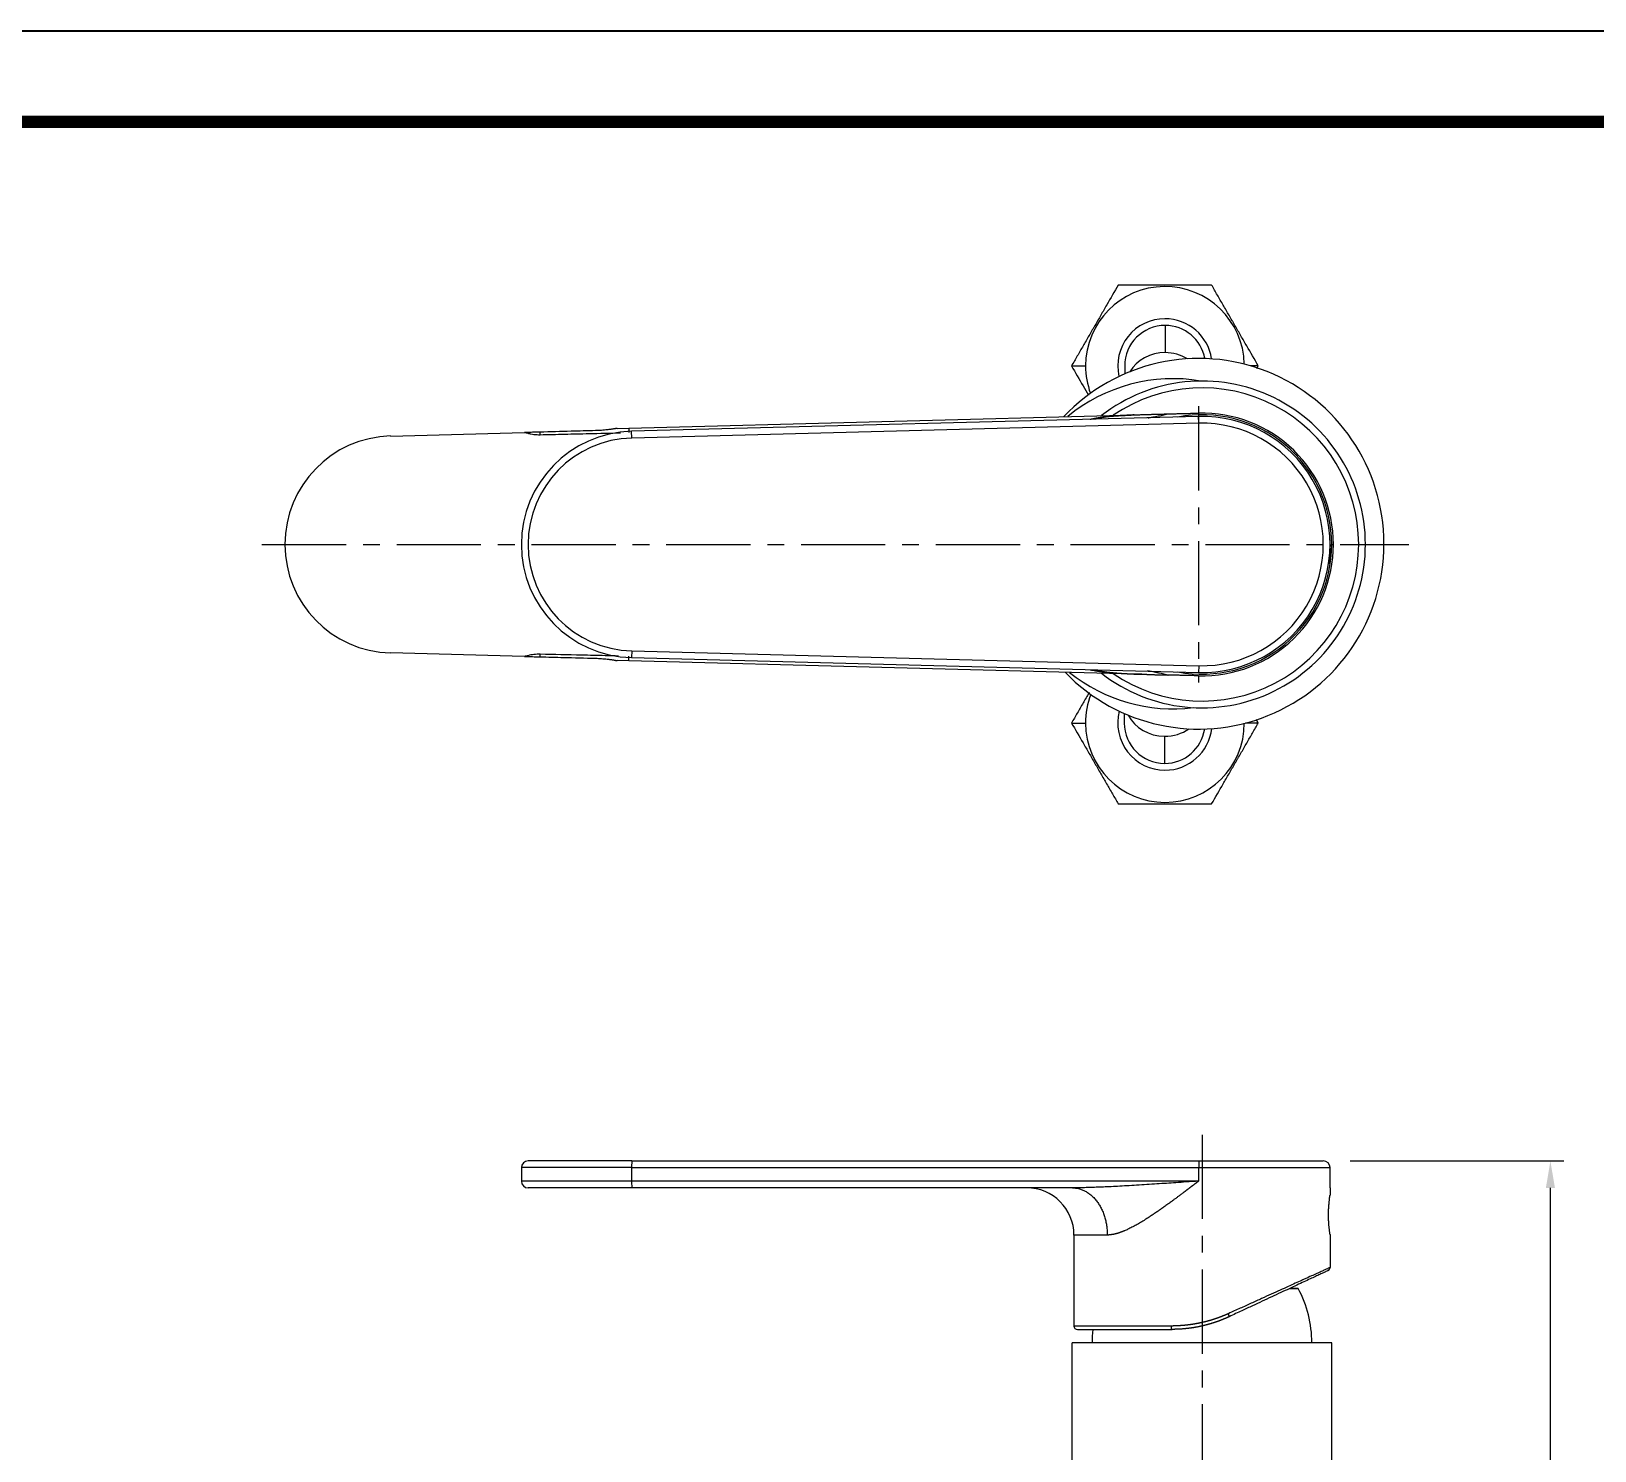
# Model space of a CAD drawing. Extents: x 0 to 790, y 0 to 579.
# Drawn here: x 331.9 to 563.9, y 368.1 to 578.8 of the extents above; entities that cross this region are included whole.
import ezdxf

# ---------------------------------------------------------------- set-up
doc = ezdxf.new("R2010")
doc.units = 0
doc.header["$LTSCALE"] = 10
doc.header["$MEASUREMENT"] = 0
doc.header["$PDMODE"] = 3
doc.header["$PDSIZE"] = -10
doc.linetypes.add('CENTER', pattern=[2, 1.25, -0.25, 0.25, -0.25])
doc.layers.get('0').update_dxf_attribs({"linetype": 'CONTINUOUS'})
doc.layers.get('DEFPOINTS').update_dxf_attribs({"linetype": 'CONTINUOUS'})
doc.layers.add('1', color=7, linetype='CONTINUOUS')
doc.layers.add('BODY', color=7, linetype='CONTINUOUS')
doc.styles.add('Daelim Dimension', font='')
doc.styles.get('Daelim Dimension').set_extended_font_data('나눔고딕')
doc.dimstyles.new('DEFAULT', dxfattribs={"dimscale": 2, "dimtxt": 2, "dimasz": 2, "dimexe": 0, "dimexo": 2, "dimgap": 1, "dimtad": 1, "dimdec": 0, "dimzin": 9, "dimdsep": 46, "dimtxsty": 'Daelim Dimension', "dimcen": 0.5, "dimclrd": 5, "dimclre": 5, "dimclrt": 256, "dimadec": 1, "dimazin": 0, "dimtfac": 1, "dimtdec": 0, "dimtix": 1, "dimtmove": 0, "dimatfit": 3, "dimfxl": 1, "dimtolj": 1, "dimtzin": 1, "dimlwd": 9, "dimlwe": 9, "dimarcsym": 0})

# ---------------------------------------------------------------- blocks, each defined once
blk = doc.blocks.new('*D5')
at = {"color": 5, "lineweight": 9, "ltscale": 0.5, "transparency": 16777216}
for p, q in [((527.59, 411.11), (559.29, 411.11)), ((557.29, 224.11), (557.29, 407.11)), ((533.84, 220.11), (559.29, 220.11))]:
    blk.add_line(p, q, dxfattribs=at)
at = {"color": 5, "ltscale": 0.5, "transparency": 16777216}
for points in [[(556.62, 407.11), (557.96, 407.11), (557.29, 411.11)], [(556.62, 224.11), (557.96, 224.11), (557.29, 220.11)]]:
    blk.add_solid(points, dxfattribs=at)
at = {"layer": 'DEFPOINTS', "color": 0, "ltscale": 0.5, "transparency": 16777216}
for p in [(523.59, 411.11), (557.29, 411.11), (529.84, 220.11)]:
    blk.add_point(p, dxfattribs=at)
at = {"color": 7, "ltscale": 0.5, "transparency": 16777216, "insert": (549.85, 315.61), "char_height": 10, "attachment_point": 5, "rotation": 90, "style": 'Daelim Dimension'}
blk.add_mtext('\\A1;191', dxfattribs=at)

msp = doc.modelspace()

# ---------------------------------------------------------------- linework, layer by layer
at = {"ltscale": 0.5}
msp.add_lwpolyline([(0, 0), (789.88, 0), (789.88, 578.76), (0, 578.76)], close=True, dxfattribs=at)
at = {"color": 5, "linetype": 'ByBlock', "lineweight": 200, "const_width": 1.82}
msp.add_lwpolyline([(12.7, 24.78), (777.1, 24.78), (777.1, 565.32), (12.7, 565.32)], close=True, dxfattribs=at)
at = {"layer": '1', "color": 7, "linetype": 'Continuous', "lineweight": 13}
for p, q in [((500.12, 535.1), (500.12, 531.06)), ((486.23, 529.1), (488.31, 529.1)), ((513.94, 529.1), (512.79, 529.1)), ((505.12, 520.59), (420.97, 518.39)), ((505.12, 520.59), (505.09, 521.59)), ((420.97, 518.39), (420.94, 519.39)), ((524.84, 502.6), (525.09, 502.6)), ((528.84, 502.6), (529.84, 502.6)), ((420.97, 486.81), (420.94, 485.81)), ((420.97, 486.81), (505.12, 484.6)), ((505.12, 484.6), (505.09, 483.6)), ((486.23, 476.1), (488.31, 476.1)), ((513.94, 476.1), (512.06, 476.1)), ((500.05, 470.1), (500.05, 474.13)), ((420.94, 410.11), (404.59, 410.11)), ((420.94, 410.11), (505.09, 410.11)), ((420.94, 410.11), (420.94, 408.11)), ((505.09, 410.11), (524.59, 410.11)), ((505.09, 410.11), (505.09, 408.11)), ((420.94, 408.11), (404.59, 408.11)), ((505.09, 408.11), (420.94, 408.11)), ((491.54, 400.11), (486.59, 400.11)), ((518.63, 392.16), (519.86, 392.16)), ((501.03, 386.61), (486.59, 386.61))]:
    msp.add_line(p, q, dxfattribs=at)
at = {"layer": '1', "color": 7, "linetype": 'Continuous', "lineweight": 18}
for p, q in [((494.12, 529.1), (494.12, 527.92)), ((418.79, 519.83), (420.53, 519.88)), ((420.53, 519.88), (495.6, 521.84)), ((505.09, 521.59), (420.94, 519.39)), ((495.6, 521.84), (497.38, 521.89)), ((385.17, 518.69), (405.03, 519.21)), ((405.03, 485.98), (385.17, 486.5)), ((420.53, 485.32), (418.79, 485.36)), ((495.6, 483.35), (420.53, 485.32)), ((420.94, 485.81), (505.09, 483.6)), ((495.6, 483.35), (497.38, 483.31)), ((494.05, 477.51), (494.05, 476.1)), ((420.97, 411.11), (405.59, 411.11)), ((420.97, 411.11), (505.12, 411.11)), ((505.12, 411.11), (523.59, 411.11)), ((404.59, 410.11), (404.59, 408.11)), ((524.59, 407.11), (524.59, 410.11)), ((420.97, 407.11), (405.59, 407.11)), ((486.36, 407.11), (420.97, 407.11)), ((524.59, 407.11), (524.59, 406.01)), ((486.59, 400.11), (486.59, 386.61)), ((524.59, 400.21), (524.59, 395.29)), ((518.73, 392.21), (519.78, 392.21)), ((487.09, 386.11), (501.15, 386.11)), ((486.34, 362.31), (486.34, 384.11)), ((524.84, 384.11), (486.34, 384.11)), ((524.84, 362.31), (524.84, 384.11))]:
    msp.add_line(p, q, dxfattribs=at)
for centre, radius, start, end in [((500.09, 529.1), 11.78, 1.2319, 180), ((500.09, 529.1), 7, 90, 192.9628), ((500.09, 529.1), 7, 8.4825, 90), ((500.12, 529.1), 6, 90, 180), ((500.12, 529.1), 6, 10.4105, 90), ((505.09, 502.7), 27.5, 0, 136.6702), ((500.09, 529.1), 11.78, 180, 200.2219), ((501.29, 502.7), 24.5, 80.2947, 129.5709), ((505.59, 502.6), 24.25, 0, 127.9716), ((505.59, 502.6), 19.5, 0, 91.5), ((505.59, 502.6), 19.25, 0, 100.7437), ((505.59, 502.6), 19, 268.5, 91.5), ((385.59, 502.6), 16.1, 91.5, 268.5), ((421.38, 502.6), 16.8, 91.5, 268.5), ((505.09, 502.7), 27.5, 223.9186, 0), ((505.59, 502.6), 24.25, 232.0284, 0), ((505.59, 502.6), 19.25, 259.2563, 0), ((505.59, 502.6), 19.5, 268.5, 0), ((501.29, 502.7), 24.5, 231.1945, 277.0422), ((500.09, 476.1), 11.78, 158.9597, 180), ((500.09, 476.1), 11.78, 180, 0), ((500.09, 476.1), 7, 165.5269, 270), ((500.05, 476.1), 6, 180, 270), ((500.05, 476.1), 6, 270, 351.5147), ((500.09, 476.1), 7, 270, 353.1853), ((405.59, 410.11), 1, 90, 180), ((523.59, 410.11), 1, 0, 90), ((405.59, 408.11), 1, 180, 270), ((479.59, 400.11), 7, 0, 90), ((524.09, 395.29), 0.5, 295.0006, 0.0002), ((519.78, 392.11), 0.1, 28.2036, 90), ((504.86, 384.11), 17.03, 0, 28.2036), ((487.09, 386.61), 0.5, 180, 270), ((506.31, 384.11), 17.03, 173.2545, 180)]:
    msp.add_arc(centre, radius, start, end, dxfattribs=at)
at = {"layer": '1', "color": 7, "linetype": 'Continuous', "lineweight": 13}
for centre, radius, start, end in [((505.59, 502.6), 23.25, 0, 124.4953), ((505.59, 502.6), 18, 268.5, 91.5), ((421.38, 502.6), 15.8, 91.5, 268.5), ((505.59, 502.6), 23.25, 235.5047, 0)]:
    msp.add_arc(centre, radius, start, end, dxfattribs=at)
for centre, major_axis, ratio, start_param, end_param in [((500.12, 525.59), (6, 0), 0.912494, 1.570796, 2.63817), ((500.12, 525.59), (6, 0), 0.912494, 0.985116, 1.570796), ((500.05, 479.61), (-6, 0), 0.912494, 0.443308, 1.570796), ((500.05, 479.61), (-6, 0), 0.912494, 1.570796, 2.215754), ((420.97, 410.11), (0, 1), 0.026177, 0, 1.570796), ((505.12, 410.11), (0, 1), 0.026177, 0, 1.570796), ((420.97, 408.11), (0, -1), 0.026177, 4.712389, 6.283185)]:
    msp.add_ellipse(centre, major_axis=major_axis, ratio=ratio, start_param=start_param, end_param=end_param, dxfattribs=at)
at = {"layer": '1', "color": 7, "linetype": 'Continuous', "lineweight": 18}
for points, knots in [([(493.16, 541.1), (492.59, 540.12), (492.02, 539.13), (491.16, 537.64), (490.87, 537.13), (490.29, 536.13), (490, 535.62), (489.63, 534.98), (489.55, 534.85), (489.44, 534.66), (489.41, 534.6), (489.33, 534.47), (489.15, 534.15), (488.96, 533.83), (488.53, 533.07), (488.23, 532.57), (487.66, 531.57), (487.37, 531.07), (486.8, 530.08), (486.51, 529.59), (486.23, 529.1)], [0, 0, 0, 0, 0.25, 0.25, 0.375, 0.375, 0.5, 0.5, 0.53125, 0.53125, 0.546875, 0.546875, 0.5625, 0.625, 0.625, 0.75, 0.75, 0.875, 0.875, 1, 1, 1, 1]), ([(507.02, 541.1), (505.88, 541.1), (504.74, 541.1), (503.02, 541.1), (502.44, 541.1), (501.27, 541.1), (500.69, 541.1), (499.95, 541.1), (499.8, 541.1), (499.58, 541.1), (499.51, 541.1), (499.36, 541.1), (498.99, 541.1), (498.63, 541.1), (497.75, 541.1), (497.17, 541.1), (496.01, 541.1), (495.44, 541.1), (494.29, 541.1), (493.72, 541.1), (493.16, 541.1)], [0, 0, 0, 0, 0.25, 0.25, 0.375, 0.375, 0.5, 0.5, 0.53125, 0.53125, 0.546875, 0.546875, 0.5625, 0.625, 0.625, 0.75, 0.75, 0.875, 0.875, 1, 1, 1, 1]), ([(513.94, 529.1), (513.38, 530.08), (512.81, 531.06), (511.94, 532.56), (511.65, 533.06), (511.07, 534.07), (510.78, 534.58), (510.41, 535.21), (510.34, 535.34), (510.23, 535.53), (510.19, 535.6), (510.12, 535.73), (509.93, 536.04), (509.75, 536.36), (509.31, 537.12), (509.02, 537.63), (508.44, 538.63), (508.15, 539.12), (507.58, 540.11), (507.3, 540.61), (507.02, 541.1)], [0, 0, 0, 0, 0.25, 0.25, 0.375, 0.375, 0.5, 0.5, 0.53125, 0.53125, 0.546875, 0.546875, 0.5625, 0.625, 0.625, 0.75, 0.75, 0.875, 0.875, 1, 1, 1, 1]), ([(486.23, 529.1), (486.8, 528.12), (487.37, 527.13), (488.2, 525.68), (488.47, 525.22), (488.73, 524.76)], [0, 0, 0, 0, 0.686607, 0.686607, 1, 1, 1, 1]), ([(500.56, 521.97), (500.74, 521.98), (500.92, 521.98), (501.28, 521.99), (501.46, 522), (501.82, 522.01), (502.01, 522.01), (502.37, 522.02), (502.56, 522.03), (502.93, 522.03), (503.12, 522.04), (503.5, 522.05), (503.69, 522.05), (503.93, 522.06), (503.98, 522.06), (504.08, 522.07), (504.13, 522.07), (504.28, 522.07), (504.38, 522.07), (504.68, 522.08), (504.88, 522.09), (505.08, 522.09)], [0, 0, 0, 0, 0.125, 0.125, 0.25, 0.25, 0.375, 0.375, 0.5, 0.5, 0.625, 0.625, 0.75, 0.75, 0.78125, 0.78125, 0.8125, 0.8125, 0.875, 0.875, 1, 1, 1, 1]), ([(418.79, 519.83), (418.79, 519.83), (418.78, 519.83), (418.78, 519.83), (418.77, 519.83), (418.77, 519.83), (418.77, 519.83), (418.76, 519.83), (418.75, 519.82), (418.73, 519.82), (418.72, 519.82), (418.7, 519.82), (418.69, 519.81), (418.66, 519.81), (418.65, 519.81), (418.61, 519.8), (418.58, 519.79), (418.54, 519.79), (418.52, 519.78), (418.49, 519.78), (418.47, 519.78), (418.43, 519.77), (418.4, 519.76), (418.3, 519.75), (418.23, 519.73), (418.1, 519.71), (418.03, 519.7), (417.89, 519.68), (417.82, 519.67), (417.68, 519.65), (417.61, 519.64), (417.47, 519.63), (417.4, 519.62), (417.18, 519.59), (417.04, 519.58), (416.75, 519.55), (416.61, 519.54), (416.32, 519.52), (416.17, 519.51), (415.88, 519.5), (415.73, 519.49), (415.59, 519.49)], [0, 0, 0, 0, 0.015625, 0.015625, 0.023437, 0.023437, 0.03125, 0.03125, 0.046875, 0.046875, 0.0625, 0.0625, 0.078125, 0.078125, 0.09375, 0.09375, 0.125, 0.125, 0.140625, 0.140625, 0.15625, 0.15625, 0.1875, 0.1875, 0.25, 0.25, 0.3125, 0.3125, 0.375, 0.375, 0.4375, 0.4375, 0.5, 0.5, 0.625, 0.625, 0.75, 0.75, 0.875, 0.875, 1, 1, 1, 1]), ([(488.97, 521.17), (488.99, 521.18), (489.03, 521.19), (489.11, 521.2), (489.19, 521.22), (489.27, 521.24), (489.36, 521.26), (489.44, 521.27), (489.52, 521.29), (489.6, 521.31), (489.69, 521.32), (489.74, 521.33), (489.77, 521.34)], [0, 0, 0, 0, 0.075194, 0.177265, 0.279507, 0.381921, 0.484505, 0.587261, 0.690188, 0.793287, 0.896558, 1, 1, 1, 1]), ([(489.77, 521.34), (489.79, 521.34), (489.82, 521.35), (489.87, 521.36), (489.92, 521.37), (489.97, 521.38), (490.02, 521.38), (490.07, 521.39), (490.12, 521.4), (490.17, 521.41), (490.22, 521.42), (490.27, 521.43), (490.32, 521.43), (490.37, 521.44), (490.42, 521.45), (490.47, 521.46), (490.53, 521.47), (490.58, 521.47), (490.63, 521.48), (490.68, 521.49), (490.73, 521.49), (490.79, 521.5), (490.84, 521.51), (490.89, 521.51), (490.95, 521.52), (491, 521.53), (491.06, 521.53), (491.11, 521.54), (491.16, 521.55), (491.22, 521.55), (491.27, 521.56), (491.33, 521.56), (491.38, 521.57), (491.44, 521.58), (491.49, 521.58), (491.55, 521.59), (491.61, 521.59), (491.66, 521.6), (491.72, 521.6), (491.78, 521.61), (491.83, 521.61), (491.89, 521.62), (491.95, 521.62), (492, 521.63), (492.06, 521.63), (492.12, 521.64), (492.18, 521.64), (492.24, 521.65), (492.29, 521.65), (492.35, 521.65), (492.41, 521.66), (492.47, 521.66), (492.53, 521.67), (492.59, 521.67), (492.68, 521.68), (492.81, 521.69), (493, 521.7), (493.21, 521.71), (493.45, 521.72), (493.72, 521.74), (494.02, 521.75), (494.36, 521.77), (494.71, 521.79), (495.1, 521.8), (495.37, 521.82), (495.51, 521.82)], [0, 0, 0, 0, 0.008796, 0.01762, 0.02647, 0.035348, 0.044253, 0.053186, 0.062146, 0.071135, 0.080151, 0.089195, 0.098267, 0.107367, 0.116496, 0.125652, 0.134838, 0.144052, 0.153294, 0.162565, 0.171866, 0.181195, 0.190553, 0.19994, 0.209356, 0.218802, 0.228277, 0.237782, 0.247316, 0.25688, 0.266474, 0.276097, 0.285751, 0.295434, 0.305148, 0.314892, 0.324666, 0.33447, 0.344305, 0.354171, 0.364066, 0.373993, 0.383951, 0.393939, 0.403958, 0.414008, 0.424089, 0.434202, 0.444345, 0.45452, 0.464726, 0.474964, 0.485233, 0.495534, 0.505866, 0.532615, 0.564399, 0.60122, 0.643077, 0.68997, 0.741901, 0.798869, 0.860875, 0.927918, 1, 1, 1, 1]), ([(495.51, 521.82), (495.52, 521.82), (495.53, 521.82), (495.54, 521.82), (495.55, 521.82), (495.56, 521.82), (495.57, 521.83), (495.58, 521.83), (495.59, 521.83), (495.59, 521.83), (495.6, 521.83), (495.6, 521.83)], [0, 0, 0, 0, 0.189028, 0.358564, 0.508611, 0.639171, 0.750247, 0.841846, 0.913981, 0.966676, 1, 1, 1, 1]), ([(495.6, 521.83), (495.71, 521.83), (495.99, 521.84), (496.41, 521.86), (496.81, 521.87), (497.11, 521.88), (497.34, 521.89), (497.39, 521.89), (497.38, 521.89)], [0, 0, 0, 0, 0.207629, 0.475881, 0.610007, 0.744133, 0.878259, 1, 1, 1, 1]), ([(497.56, 521.38), (497.74, 521.41), (497.91, 521.45), (498.36, 521.53), (498.62, 521.58), (499.17, 521.68), (499.44, 521.74), (499.99, 521.85), (500.27, 521.91), (500.56, 521.97)], [0, 0, 0, 0, 0.179936, 0.179936, 0.45329, 0.45329, 0.726645, 0.726645, 1, 1, 1, 1]), ([(405.55, 519.11), (405.7, 519.07), (405.85, 519.03), (406.15, 518.98), (406.3, 518.95), (406.76, 518.9), (407.06, 518.88), (407.37, 518.89)], [0, 0, 0, 0, 0.25, 0.25, 0.5, 0.5, 1, 1, 1, 1]), ([(407.36, 519.27), (407.28, 519.27), (407.21, 519.27), (407.06, 519.27), (406.98, 519.26), (406.83, 519.26), (406.76, 519.26), (406.61, 519.25), (406.54, 519.25), (406.32, 519.25), (406.17, 519.24), (405.88, 519.23), (405.73, 519.23), (405.59, 519.23)], [0, 0, 0, 0, 0.125, 0.125, 0.25, 0.25, 0.375, 0.375, 0.5, 0.5, 0.75, 0.75, 1, 1, 1, 1]), ([(415.59, 519.49), (414.38, 519.46), (413.17, 519.43), (410.43, 519.35), (408.89, 519.31), (407.36, 519.27)], [0, 0, 0, 0, 0.44079, 0.44079, 1, 1, 1, 1]), ([(407.37, 518.89), (408.58, 518.92), (409.79, 518.94), (412.21, 519), (413.42, 519.03), (416.18, 519.09), (417.73, 519.13), (419.28, 519.16)], [0, 0, 0, 0, 0.304463, 0.304463, 0.608927, 0.608927, 1, 1, 1, 1]), ([(524.59, 502.6), (524.59, 502.5), (524.59, 502.41), (524.58, 502.22), (524.58, 502.03), (524.57, 501.85), (524.57, 501.73), (524.57, 501.71), (524.56, 501.67), (524.56, 501.64), (524.56, 501.58), (524.56, 501.53), (524.55, 501.4), (524.54, 501.23), (524.52, 501.07), (524.51, 500.95), (524.51, 500.89), (524.5, 500.83), (524.5, 500.8), (524.5, 500.78), (524.49, 500.68), (524.48, 500.54), (524.45, 500.35), (524.44, 500.24), (524.43, 500.16), (524.43, 500.14), (524.42, 500.09), (524.42, 500.06), (524.41, 500), (524.4, 499.92), (524.39, 499.85), (524.38, 499.81), (524.38, 499.8), (524.38, 499.77), (524.37, 499.76), (524.37, 499.74), (524.37, 499.71), (524.36, 499.7), (524.36, 499.7)], [0, 0, 0, 0, 0.0625, 0.0625, 0.125, 0.1875, 0.1875, 0.203125, 0.203125, 0.21875, 0.21875, 0.25, 0.25, 0.3125, 0.375, 0.375, 0.40625, 0.421875, 0.421875, 0.4375, 0.4375, 0.5, 0.5625, 0.625, 0.625, 0.65625, 0.65625, 0.6875, 0.6875, 0.75, 0.8125, 0.8125, 0.84375, 0.84375, 0.875, 0.875, 0.9375, 1, 1, 1, 1]), ([(407.37, 486.3), (407.22, 486.31), (407.06, 486.31), (406.76, 486.29), (406.6, 486.28), (406.15, 486.23), (405.85, 486.17), (405.55, 486.09)], [0, 0, 0, 0, 0.25, 0.25, 0.5, 0.5, 1, 1, 1, 1]), ([(405.59, 485.97), (405.73, 485.96), (405.88, 485.96), (406.17, 485.95), (406.32, 485.95), (406.61, 485.94), (406.76, 485.94), (406.98, 485.93), (407.06, 485.93), (407.21, 485.93), (407.28, 485.92), (407.36, 485.92)], [0, 0, 0, 0, 0.25, 0.25, 0.5, 0.5, 0.75, 0.75, 0.875, 0.875, 1, 1, 1, 1]), ([(407.36, 485.92), (408.53, 485.89), (409.69, 485.86), (412.44, 485.79), (414.01, 485.75), (415.59, 485.71)], [0, 0, 0, 0, 0.425732, 0.425732, 1, 1, 1, 1]), ([(418.98, 486.04), (418.33, 486.05), (417.68, 486.07), (415.86, 486.11), (414.7, 486.14), (411.48, 486.21), (409.42, 486.26), (407.37, 486.31)], [0, 0, 0, 0, 0.167706, 0.167706, 0.469501, 0.469501, 1, 1, 1, 1]), ([(415.59, 485.71), (415.73, 485.7), (415.88, 485.7), (416.17, 485.68), (416.32, 485.67), (416.61, 485.65), (416.75, 485.64), (417.04, 485.62), (417.19, 485.6), (417.4, 485.58), (417.47, 485.57), (417.62, 485.55), (417.69, 485.54), (417.79, 485.53), (417.83, 485.52), (417.9, 485.51), (417.93, 485.51), (418.04, 485.49), (418.1, 485.48), (418.24, 485.46), (418.3, 485.45), (418.4, 485.43), (418.43, 485.43), (418.49, 485.42), (418.52, 485.41), (418.57, 485.4), (418.58, 485.4), (418.61, 485.4), (418.62, 485.39), (418.66, 485.39), (418.69, 485.38), (418.72, 485.38), (418.73, 485.37), (418.75, 485.37), (418.76, 485.37), (418.77, 485.37), (418.78, 485.37), (418.78, 485.36), (418.79, 485.36), (418.79, 485.36)], [0, 0, 0, 0, 0.125, 0.125, 0.25, 0.25, 0.375, 0.375, 0.5, 0.5, 0.5625, 0.5625, 0.625, 0.625, 0.65625, 0.65625, 0.6875, 0.6875, 0.75, 0.75, 0.8125, 0.8125, 0.84375, 0.84375, 0.875, 0.875, 0.890625, 0.890625, 0.90625, 0.90625, 0.9375, 0.9375, 0.953125, 0.953125, 0.96875, 0.96875, 0.984375, 0.984375, 1, 1, 1, 1]), ([(488.97, 484.01), (488.97, 484.01), (488.98, 484.01), (489.12, 483.98), (489.25, 483.95), (489.51, 483.9), (489.64, 483.87), (489.77, 483.85)], [0, 0, 0, 0, 0.022184, 0.022184, 0.511092, 0.511092, 1, 1, 1, 1]), ([(489.77, 483.85), (489.97, 483.81), (490.18, 483.78), (490.5, 483.73), (490.61, 483.72), (490.83, 483.69), (490.94, 483.67), (491.17, 483.65), (491.28, 483.64), (491.52, 483.61), (491.63, 483.6), (491.99, 483.57), (492.23, 483.55), (492.72, 483.52), (492.97, 483.5), (493.48, 483.47), (493.73, 483.46), (494.11, 483.44), (494.24, 483.43), (494.49, 483.42), (494.62, 483.41), (494.88, 483.4), (495.01, 483.39), (495.17, 483.39), (495.2, 483.39), (495.26, 483.38), (495.3, 483.38), (495.36, 483.38), (495.39, 483.38), (495.44, 483.38), (495.45, 483.37), (495.49, 483.37), (495.5, 483.37), (495.52, 483.37)], [0, 0, 0, 0, 0.125, 0.125, 0.1875, 0.1875, 0.25, 0.25, 0.3125, 0.3125, 0.375, 0.375, 0.5, 0.5, 0.625, 0.625, 0.75, 0.75, 0.8125, 0.8125, 0.875, 0.875, 0.9375, 0.9375, 0.953125, 0.953125, 0.96875, 0.96875, 0.984375, 0.984375, 0.992188, 0.992188, 1, 1, 1, 1]), ([(497.38, 483.31), (497.39, 483.31), (497.34, 483.31), (497.11, 483.31), (496.81, 483.32), (496.41, 483.34), (495.98, 483.35), (495.71, 483.36), (495.59, 483.37)], [0, 0, 0, 0, 0.121194, 0.254713, 0.388233, 0.521752, 0.788791, 1, 1, 1, 1]), ([(500.56, 483.22), (500.27, 483.28), (499.99, 483.34), (499.58, 483.43), (499.44, 483.46), (499.23, 483.5), (499.16, 483.51), (499.02, 483.54), (498.95, 483.55), (498.61, 483.62), (498.34, 483.67), (497.88, 483.76), (497.7, 483.79), (497.51, 483.82)], [0, 0, 0, 0, 0.27007, 0.27007, 0.405104, 0.405104, 0.472622, 0.472622, 0.540139, 0.540139, 0.810209, 0.810209, 1, 1, 1, 1]), ([(505.08, 483.1), (504.87, 483.11), (504.67, 483.11), (504.28, 483.13), (504.08, 483.13), (503.7, 483.14), (503.51, 483.15), (503.13, 483.16), (502.94, 483.16), (502.57, 483.17), (502.38, 483.17), (502.11, 483.18), (502.01, 483.18), (501.83, 483.19), (501.74, 483.19), (501.46, 483.2), (501.28, 483.2), (500.92, 483.21), (500.74, 483.22), (500.56, 483.22)], [0, 0, 0, 0, 0.125, 0.125, 0.25, 0.25, 0.375, 0.375, 0.5, 0.5, 0.625, 0.625, 0.6875, 0.6875, 0.75, 0.75, 0.875, 0.875, 1, 1, 1, 1]), ([(488.84, 480.62), (488.83, 480.61), (488.83, 480.59), (488.53, 480.07), (488.23, 479.57), (487.66, 478.57), (487.37, 478.07), (486.8, 477.08), (486.51, 476.59), (486.23, 476.1)], [0, 0, 0, 0, 0.009329, 0.009329, 0.339553, 0.339553, 0.669776, 0.669776, 1, 1, 1, 1]), ([(486.23, 476.1), (486.8, 475.12), (487.37, 474.13), (488.23, 472.64), (488.52, 472.13), (489.1, 471.13), (489.39, 470.62), (489.76, 469.98), (489.83, 469.85), (489.95, 469.66), (489.98, 469.6), (490.06, 469.47), (490.24, 469.15), (490.42, 468.83), (490.86, 468.07), (491.15, 467.57), (491.73, 466.57), (492.02, 466.07), (492.59, 465.08), (492.87, 464.59), (493.16, 464.1)], [0, 0, 0, 0, 0.25, 0.25, 0.375, 0.375, 0.5, 0.5, 0.53125, 0.53125, 0.546875, 0.546875, 0.5625, 0.625, 0.625, 0.75, 0.75, 0.875, 0.875, 1, 1, 1, 1]), ([(507.02, 464.1), (507.58, 465.08), (508.15, 466.06), (509.01, 467.56), (509.3, 468.06), (509.89, 469.07), (510.18, 469.58), (510.55, 470.21), (510.62, 470.34), (510.73, 470.53), (510.77, 470.6), (510.84, 470.73), (511.03, 471.04), (511.21, 471.36), (511.65, 472.12), (511.94, 472.63), (512.52, 473.63), (512.8, 474.12), (513.37, 475.11), (513.66, 475.61), (513.94, 476.1)], [0, 0, 0, 0, 0.25, 0.25, 0.375, 0.375, 0.5, 0.5, 0.53125, 0.53125, 0.546875, 0.546875, 0.5625, 0.625, 0.625, 0.75, 0.75, 0.875, 0.875, 1, 1, 1, 1]), ([(493.16, 464.1), (494.29, 464.1), (495.43, 464.1), (497.16, 464.1), (497.73, 464.1), (498.9, 464.1), (499.48, 464.1), (500.22, 464.1), (500.37, 464.1), (500.59, 464.1), (500.66, 464.1), (500.81, 464.1), (501.18, 464.1), (501.55, 464.1), (502.43, 464.1), (503.01, 464.1), (504.16, 464.1), (504.74, 464.1), (505.88, 464.1), (506.45, 464.1), (507.02, 464.1)], [0, 0, 0, 0, 0.25, 0.25, 0.375, 0.375, 0.5, 0.5, 0.53125, 0.53125, 0.546875, 0.546875, 0.5625, 0.625, 0.625, 0.75, 0.75, 0.875, 0.875, 1, 1, 1, 1]), ([(487.35, 407.12), (487.13, 407.12), (486.79, 407.11), (486.47, 407.11), (486.36, 407.11)], [0, 0, 0, 0, 0.659895, 1, 1, 1, 1]), ([(486.36, 407.11), (486.51, 407.11), (486.67, 407.1), (486.96, 407.07), (487.1, 407.04), (487.24, 407.01)], [0, 0, 0, 0, 0.534545, 0.534545, 1, 1, 1, 1]), ([(524.36, 403.11), (524.36, 403.21), (524.36, 403.3), (524.37, 403.49), (524.37, 403.68), (524.38, 403.86), (524.38, 403.98), (524.38, 404), (524.39, 404.04), (524.39, 404.07), (524.39, 404.13), (524.39, 404.18), (524.4, 404.31), (524.41, 404.48), (524.43, 404.64), (524.44, 404.76), (524.44, 404.82), (524.45, 404.88), (524.45, 404.91), (524.45, 404.93), (524.46, 405.02), (524.48, 405.16), (524.5, 405.35), (524.51, 405.47), (524.52, 405.55), (524.52, 405.57), (524.53, 405.62), (524.53, 405.65), (524.54, 405.71), (524.55, 405.79), (524.56, 405.86), (524.57, 405.9), (524.57, 405.91), (524.57, 405.93), (524.58, 405.95), (524.58, 405.97), (524.59, 406), (524.59, 406.01), (524.59, 406.01)], [0, 0, 0, 0, 0.062511, 0.062511, 0.125022, 0.187533, 0.187533, 0.20316, 0.20316, 0.218788, 0.218788, 0.250043, 0.250043, 0.312554, 0.375065, 0.375065, 0.40632, 0.421948, 0.421948, 0.437576, 0.437576, 0.500087, 0.562598, 0.625108, 0.625108, 0.656364, 0.656364, 0.687619, 0.687619, 0.75013, 0.812641, 0.812641, 0.843896, 0.843896, 0.875152, 0.875152, 0.937663, 1, 1, 1, 1]), ([(524.59, 400.21), (524.59, 400.21), (524.59, 400.22), (524.58, 400.23), (524.58, 400.26), (524.57, 400.31), (524.57, 400.34), (524.57, 400.35), (524.56, 400.37), (524.56, 400.37), (524.56, 400.4), (524.56, 400.41), (524.55, 400.47), (524.54, 400.55), (524.52, 400.65), (524.51, 400.73), (524.51, 400.77), (524.5, 400.81), (524.5, 400.84), (524.5, 400.85), (524.49, 400.93), (524.48, 401.06), (524.45, 401.27), (524.44, 401.42), (524.43, 401.54), (524.43, 401.58), (524.42, 401.66), (524.42, 401.7), (524.41, 401.83), (524.4, 402), (524.39, 402.17), (524.38, 402.31), (524.38, 402.36), (524.38, 402.45), (524.37, 402.5), (524.37, 402.64), (524.37, 402.82), (524.36, 403.02), (524.36, 403.11)], [0, 0, 0, 0, 0.0625, 0.0625, 0.125, 0.1875, 0.1875, 0.203125, 0.203125, 0.21875, 0.21875, 0.25, 0.25, 0.3125, 0.375, 0.375, 0.40625, 0.421875, 0.421875, 0.4375, 0.4375, 0.5, 0.5625, 0.625, 0.625, 0.65625, 0.65625, 0.6875, 0.6875, 0.75, 0.8125, 0.8125, 0.84375, 0.84375, 0.875, 0.875, 0.9375, 1, 1, 1, 1]), ([(509.6, 387.99), (509.59, 387.98), (509.55, 387.96), (509.49, 387.93), (509.44, 387.91), (509.38, 387.88), (509.33, 387.86), (509.27, 387.83), (509.21, 387.81), (509.16, 387.78), (509.1, 387.76), (509.05, 387.73), (508.99, 387.71), (508.93, 387.69), (508.88, 387.66), (508.82, 387.64), (508.76, 387.62), (508.71, 387.59), (508.65, 387.57), (508.6, 387.55), (508.54, 387.53), (508.48, 387.5), (508.43, 387.48), (508.37, 387.46), (508.31, 387.44), (508.26, 387.42), (508.2, 387.39), (508.14, 387.37), (508.09, 387.35), (508.03, 387.33), (507.97, 387.31), (507.92, 387.29), (507.86, 387.27), (507.81, 387.25), (507.75, 387.23), (507.69, 387.21), (507.64, 387.19), (507.58, 387.17), (507.52, 387.15), (507.47, 387.13), (507.41, 387.12), (507.35, 387.1), (507.3, 387.08), (507.24, 387.06), (507.18, 387.04), (507.13, 387.02), (507.07, 387.01), (507.01, 386.99), (506.96, 386.97), (506.9, 386.95), (506.84, 386.94), (506.79, 386.92), (506.73, 386.9), (506.67, 386.89), (506.62, 386.87), (506.56, 386.86), (506.5, 386.84), (506.45, 386.82), (506.39, 386.81), (506.33, 386.79), (506.28, 386.78), (506.22, 386.76), (506.16, 386.75), (506.11, 386.73), (506.05, 386.72), (505.99, 386.71), (505.94, 386.69), (505.88, 386.68), (505.82, 386.66), (505.77, 386.65), (505.71, 386.64), (505.66, 386.62), (505.6, 386.61), (505.54, 386.6), (505.49, 386.59), (505.43, 386.57), (505.36, 386.56), (505.27, 386.54), (505.16, 386.52), (505.05, 386.5), (504.95, 386.47), (504.84, 386.45), (504.74, 386.43), (504.63, 386.42), (504.52, 386.4), (504.42, 386.38), (504.31, 386.36), (504.2, 386.35), (504.1, 386.33), (503.99, 386.31), (503.89, 386.3), (503.78, 386.28), (503.67, 386.27), (503.57, 386.26), (503.46, 386.24), (503.36, 386.23), (503.25, 386.22), (503.15, 386.21), (503.04, 386.2), (502.93, 386.19), (502.83, 386.18), (502.72, 386.17), (502.62, 386.16), (502.51, 386.16), (502.41, 386.15), (502.3, 386.14), (502.2, 386.14), (502.09, 386.13), (501.99, 386.13), (501.88, 386.12), (501.78, 386.12), (501.67, 386.12), (501.57, 386.12), (501.46, 386.11), (501.36, 386.11), (501.26, 386.11), (501.19, 386.11), (501.15, 386.11)], [0, 0, 0, 0, 0.00712, 0.014231, 0.021333, 0.028426, 0.03551, 0.042585, 0.049651, 0.056708, 0.063756, 0.070795, 0.077825, 0.084847, 0.09186, 0.098864, 0.10586, 0.112847, 0.119825, 0.126795, 0.133757, 0.14071, 0.147655, 0.154592, 0.16152, 0.16844, 0.175352, 0.182256, 0.189152, 0.196039, 0.202919, 0.209791, 0.216655, 0.223511, 0.23036, 0.2372, 0.244033, 0.250858, 0.257676, 0.264486, 0.271289, 0.278084, 0.284872, 0.291652, 0.298425, 0.305191, 0.31195, 0.318702, 0.325446, 0.332183, 0.338914, 0.345637, 0.352354, 0.359063, 0.365766, 0.372463, 0.379152, 0.385835, 0.392511, 0.399181, 0.405844, 0.412501, 0.419151, 0.425795, 0.432433, 0.439065, 0.44569, 0.452309, 0.458922, 0.46553, 0.472131, 0.478726, 0.485316, 0.491899, 0.498477, 0.50505, 0.511616, 0.523966, 0.536305, 0.548632, 0.560948, 0.573253, 0.585547, 0.597832, 0.610107, 0.622373, 0.63463, 0.646878, 0.659118, 0.67135, 0.683575, 0.695792, 0.708003, 0.720207, 0.732406, 0.744599, 0.756786, 0.768969, 0.781147, 0.793321, 0.805491, 0.817657, 0.829821, 0.841982, 0.854141, 0.866297, 0.878452, 0.890606, 0.902759, 0.914912, 0.927065, 0.939218, 0.951371, 0.963526, 0.975682, 0.98784, 1, 1, 1, 1])]:
    msp.add_open_spline(points, degree=3, knots=knots, dxfattribs=at)
for points, degree in [([(513.72, 528.71), (513.79, 528.84), (513.87, 528.97), (513.94, 529.1)], 3), ([(497.38, 521.89), (497.42, 521.89), (497.5, 521.89), (497.62, 521.9), (497.75, 521.9), (497.9, 521.9), (498.05, 521.91), (498.22, 521.91), (498.39, 521.92), (498.57, 521.92), (498.76, 521.93), (498.95, 521.93), (499.15, 521.94), (499.35, 521.94), (499.56, 521.95), (499.76, 521.95), (499.94, 521.96), (500.09, 521.96), (500.22, 521.96), (500.35, 521.97), (500.46, 521.97), (500.53, 521.97), (500.56, 521.97)], 3), ([(405.59, 519.23), (405.5, 519.22), (405.32, 519.22), (405.13, 519.21), (405.03, 519.21)], 3), ([(405.03, 519.21), (405.12, 519.2), (405.29, 519.17), (405.46, 519.13), (405.55, 519.11)], 3), ([(405.55, 486.09), (405.46, 486.07), (405.29, 486.03), (405.12, 486), (405.03, 485.98)], 3), ([(405.03, 485.98), (405.13, 485.98), (405.32, 485.98), (405.5, 485.97), (405.59, 485.97)], 3), ([(495.52, 483.37), (495.54, 483.37), (495.57, 483.37), (495.59, 483.37)], 3), ([(497.38, 483.31), (497.42, 483.3), (497.5, 483.3), (497.62, 483.3), (497.76, 483.3), (497.9, 483.29), (498.06, 483.29), (498.22, 483.28), (498.39, 483.28), (498.57, 483.27), (498.76, 483.27), (498.95, 483.26), (499.15, 483.26), (499.35, 483.25), (499.56, 483.25), (499.76, 483.24), (499.93, 483.24), (500.08, 483.24), (500.22, 483.23), (500.35, 483.23), (500.46, 483.23), (500.53, 483.22), (500.56, 483.22)], 3), ([(513.94, 476.1), (513.84, 476.27), (513.75, 476.43), (513.65, 476.6)], 3), ([(487.24, 407.06), (487.23, 407)], 1), ([(524.3, 394.84), (524.3, 394.84), (524.25, 394.81), (524.01, 394.7), (523.63, 394.53), (523.1, 394.28), (522.44, 393.97), (521.64, 393.6), (520.72, 393.17), (519.68, 392.68), (518.53, 392.15), (517.29, 391.57), (515.94, 390.94), (514.52, 390.28), (513.09, 389.61), (511.54, 388.89), (510.28, 388.3), (509.6, 387.99)], 3)]:
    msp.add_open_spline(points, degree=degree, dxfattribs=at)
at = {"layer": '1', "color": 7, "linetype": 'Continuous', "lineweight": 13}
for points in [[(420.53, 519.88), (420.53, 519.88), (420.53, 519.61), (420.53, 519.19)], [(489.77, 521.35), (489.82, 521.31), (489.88, 521.28), (489.93, 521.25)], [(495.6, 521.83), (495.6, 521.84), (495.6, 521.84), (495.6, 521.84)], [(405.55, 519.11), (405.56, 519.15), (405.58, 519.19), (405.59, 519.23)], [(405.59, 485.97), (405.58, 486.01), (405.56, 486.05), (405.55, 486.09)], [(420.53, 485.32), (420.53, 485.32), (420.53, 485.58), (420.53, 486)], [(489.77, 483.85), (489.82, 483.88), (489.88, 483.91), (489.93, 483.94)]]:
    msp.add_open_spline(points, degree=3, dxfattribs=at)
for points, knots in [([(489.93, 521.25), (489.91, 521.25), (489.87, 521.24), (489.81, 521.22), (489.75, 521.21), (489.71, 521.2), (489.69, 521.19)], [0, 0, 0, 0, 0.248527, 0.499713, 0.753829, 1, 1, 1, 1]), ([(495.51, 521.82), (495.48, 521.82), (495.41, 521.82), (495.3, 521.81), (495.21, 521.81), (495.12, 521.8), (495.03, 521.8), (494.94, 521.79), (494.84, 521.79), (494.71, 521.78), (494.54, 521.77), (494.37, 521.76), (494.2, 521.76), (494.05, 521.75), (493.89, 521.74), (493.73, 521.73), (493.55, 521.72), (493.38, 521.71), (493.2, 521.69), (492.99, 521.68), (492.77, 521.66), (492.53, 521.64), (492.31, 521.62), (492.09, 521.6), (491.88, 521.58), (491.68, 521.56), (491.53, 521.54), (491.42, 521.52), (491.34, 521.51), (491.24, 521.5), (491.13, 521.48), (491, 521.46), (490.85, 521.44), (490.71, 521.42), (490.59, 521.39), (490.48, 521.37), (490.37, 521.35), (490.27, 521.33), (490.16, 521.3), (490.05, 521.28), (489.97, 521.26), (489.93, 521.25)], [0, 0, 0, 0, 0.019223, 0.037233, 0.054208, 0.070309, 0.085653, 0.100319, 0.116588, 0.140339, 0.170633, 0.206525, 0.231821, 0.258656, 0.286838, 0.316175, 0.34649, 0.377646, 0.40957, 0.442253, 0.486528, 0.528685, 0.56899, 0.607675, 0.644929, 0.680935, 0.715831, 0.72649, 0.740699, 0.758323, 0.779201, 0.80317, 0.830104, 0.859927, 0.879348, 0.898849, 0.918494, 0.938355, 0.958507, 0.979027, 1, 1, 1, 1]), ([(489.71, 484), (489.71, 484), (489.72, 484), (489.75, 483.99), (489.8, 483.98), (489.84, 483.97), (489.89, 483.96), (489.92, 483.95), (489.93, 483.94)], [0, 0, 0, 0, 0.003187, 0.203053, 0.402583, 0.601859, 0.800968, 1, 1, 1, 1]), ([(489.93, 483.94), (489.95, 483.94), (489.98, 483.93), (490.03, 483.92), (490.08, 483.91), (490.13, 483.9), (490.19, 483.88), (490.25, 483.87), (490.31, 483.86), (490.38, 483.84), (490.45, 483.83), (490.57, 483.81), (490.73, 483.78), (490.91, 483.74), (491.05, 483.72), (491.16, 483.71), (491.23, 483.7), (491.3, 483.69), (491.37, 483.68), (491.43, 483.67), (491.5, 483.66), (491.57, 483.65), (491.64, 483.64), (491.71, 483.64), (491.78, 483.63), (491.87, 483.62), (492, 483.6), (492.13, 483.59), (492.29, 483.58), (492.54, 483.55), (492.87, 483.53), (493.24, 483.5), (493.56, 483.48), (493.8, 483.46), (493.99, 483.45), (494.13, 483.44), (494.26, 483.44), (494.38, 483.43), (494.49, 483.42), (494.6, 483.42), (494.71, 483.41), (494.82, 483.41), (494.93, 483.4), (495.04, 483.4), (495.15, 483.39), (495.26, 483.38), (495.39, 483.38), (495.47, 483.37), (495.52, 483.37)], [0, 0, 0, 0, 0.008117, 0.016841, 0.026165, 0.036088, 0.046609, 0.05773, 0.069457, 0.081802, 0.094778, 0.108408, 0.149236, 0.182739, 0.208679, 0.226687, 0.238403, 0.250238, 0.262197, 0.274281, 0.286494, 0.298838, 0.311317, 0.323932, 0.336689, 0.349591, 0.375069, 0.401296, 0.419254, 0.462121, 0.533725, 0.598886, 0.656046, 0.703405, 0.729901, 0.754868, 0.778103, 0.799384, 0.818475, 0.83514, 0.856382, 0.876873, 0.89654, 0.915288, 0.934, 0.954161, 0.976046, 1, 1, 1, 1]), ([(495.59, 483.37), (495.59, 483.37), (495.59, 483.37), (495.59, 483.36), (495.59, 483.36), (495.59, 483.36), (495.59, 483.36), (495.6, 483.36), (495.6, 483.36), (495.6, 483.36), (495.6, 483.36), (495.6, 483.35), (495.6, 483.35), (495.6, 483.35), (495.6, 483.35), (495.6, 483.35), (495.59, 483.35), (495.59, 483.35), (495.59, 483.35), (495.6, 483.35), (495.6, 483.35), (495.6, 483.35)], [0, 0, 0, 0, 0.071437, 0.14288, 0.214337, 0.285814, 0.357318, 0.428856, 0.500437, 0.542067, 0.583651, 0.625218, 0.666797, 0.708417, 0.750108, 0.791819, 0.833454, 0.875052, 0.916651, 0.958287, 1, 1, 1, 1]), ([(487.24, 407.01), (487.26, 407), (487.28, 407), (487.46, 406.95), (487.62, 406.9), (487.95, 406.78), (488.11, 406.7), (488.42, 406.53), (488.58, 406.44), (488.89, 406.22), (489.04, 406.1), (489.34, 405.84), (489.48, 405.7), (489.76, 405.39), (489.89, 405.23), (490.15, 404.89), (490.27, 404.71), (490.49, 404.34), (490.6, 404.14), (490.79, 403.74), (490.88, 403.54), (491.04, 403.12), (491.11, 402.9), (491.24, 402.47), (491.29, 402.25), (491.38, 401.82), (491.42, 401.6), (491.48, 401.17), (491.5, 400.95), (491.53, 400.53), (491.54, 400.32), (491.54, 400.11)], [0, 0, 0, 0, 0.009148, 0.009148, 0.079923, 0.079923, 0.150698, 0.150698, 0.221473, 0.221473, 0.292248, 0.292248, 0.363023, 0.363023, 0.433799, 0.433799, 0.504574, 0.504574, 0.575349, 0.575349, 0.646124, 0.646124, 0.716899, 0.716899, 0.787674, 0.787674, 0.85845, 0.85845, 0.929225, 0.929225, 1, 1, 1, 1]), ([(505.09, 408.11), (504.47, 408.07), (503.35, 407.99), (501.76, 407.88), (500.31, 407.78), (498.87, 407.69), (497.39, 407.59), (495.9, 407.5), (494.46, 407.41), (493.09, 407.34), (491.84, 407.27), (490.69, 407.22), (489.63, 407.18), (488.63, 407.15), (487.87, 407.13), (487.45, 407.12), (487.35, 407.12)], [0, 0, 0, 0, 0.10128, 0.185185, 0.262155, 0.341627, 0.424653, 0.50812, 0.589513, 0.666714, 0.738183, 0.803244, 0.863749, 0.922267, 0.980926, 1, 1, 1, 1]), ([(505.09, 408.11), (505.07, 408.09), (505.02, 408.06), (504.96, 408.01), (504.9, 407.97), (504.83, 407.92), (504.77, 407.87), (504.71, 407.82), (504.65, 407.78), (504.59, 407.73), (504.53, 407.69), (504.47, 407.64), (504.42, 407.6), (504.36, 407.56), (504.3, 407.51), (504.25, 407.47), (504.19, 407.43), (504.14, 407.39), (504.09, 407.35), (504.03, 407.31), (503.98, 407.27), (503.93, 407.23), (503.88, 407.19), (503.83, 407.16), (503.78, 407.12), (503.73, 407.08), (503.68, 407.05), (503.64, 407.01), (503.59, 406.98), (503.55, 406.94), (503.5, 406.91), (503.46, 406.87), (503.41, 406.84), (503.37, 406.81), (503.33, 406.78), (503.29, 406.75), (503.25, 406.72), (503.21, 406.69), (503.17, 406.66), (503.13, 406.63), (503.09, 406.6), (503.06, 406.57), (503.02, 406.54), (502.99, 406.52), (502.95, 406.49), (502.92, 406.47), (502.88, 406.44), (502.73, 406.32), (502.46, 406.12), (502.07, 405.83), (501.7, 405.56), (501.35, 405.3), (500.95, 405), (500.5, 404.67), (500, 404.32), (499.53, 403.98), (499.05, 403.65), (498.57, 403.32), (498.08, 402.99), (497.62, 402.69), (497.08, 402.34), (496.48, 401.98), (495.83, 401.6), (495.2, 401.26), (494.61, 400.97), (494.21, 400.79), (493.98, 400.69), (493.9, 400.66), (493.83, 400.63), (493.76, 400.61), (493.69, 400.58), (493.62, 400.55), (493.55, 400.53), (493.48, 400.5), (493.41, 400.48), (493.35, 400.45), (493.28, 400.43), (493.21, 400.41), (493.15, 400.39), (493.08, 400.37), (493.01, 400.35), (492.95, 400.33), (492.89, 400.31), (492.82, 400.3), (492.76, 400.28), (492.69, 400.26), (492.63, 400.25), (492.57, 400.23), (492.51, 400.22), (492.45, 400.21), (492.39, 400.2), (492.33, 400.19), (492.27, 400.18), (492.21, 400.17), (492.15, 400.16), (492.09, 400.15), (492.03, 400.14), (491.98, 400.14), (491.92, 400.13), (491.86, 400.12), (491.81, 400.12), (491.75, 400.12), (491.7, 400.11), (491.64, 400.11), (491.59, 400.11), (491.55, 400.11), (491.54, 400.11)], [0, 0, 0, 0, 0.004636, 0.009221, 0.013755, 0.018237, 0.022669, 0.027049, 0.031379, 0.035657, 0.039884, 0.04406, 0.048185, 0.052259, 0.056282, 0.060253, 0.064174, 0.068043, 0.071862, 0.075629, 0.079345, 0.08301, 0.086624, 0.090187, 0.093699, 0.097159, 0.100569, 0.103927, 0.107235, 0.110491, 0.113696, 0.11685, 0.119953, 0.123005, 0.126005, 0.128955, 0.131853, 0.134701, 0.137497, 0.140242, 0.142937, 0.14558, 0.148171, 0.150712, 0.153202, 0.155641, 0.158028, 0.160365, 0.1892, 0.216868, 0.243368, 0.268702, 0.29287, 0.330086, 0.365854, 0.400178, 0.433062, 0.469473, 0.504638, 0.538565, 0.571263, 0.621736, 0.669934, 0.715915, 0.759746, 0.801501, 0.806991, 0.81245, 0.817879, 0.823278, 0.828647, 0.833987, 0.839297, 0.844578, 0.84983, 0.855054, 0.86025, 0.865417, 0.870557, 0.875669, 0.880755, 0.885813, 0.890845, 0.89585, 0.90083, 0.905784, 0.910713, 0.915616, 0.920495, 0.92535, 0.93018, 0.934987, 0.939771, 0.944531, 0.949269, 0.953985, 0.958679, 0.963351, 0.968002, 0.972632, 0.977242, 0.981832, 0.986403, 0.990954, 0.995486, 1, 1, 1, 1]), ([(524.59, 395.29), (524.59, 395.29), (524.57, 395.28), (524.48, 395.24), (524.42, 395.21), (524.25, 395.14), (524.15, 395.09), (523.89, 394.97), (523.73, 394.9), (523.38, 394.74), (523.19, 394.65), (522.75, 394.45), (522.5, 394.34), (521.97, 394.1), (521.68, 393.97), (521.21, 393.76), (521.05, 393.69), (520.8, 393.57), (520.68, 393.51), (520.52, 393.45), (520.45, 393.41), (520.41, 393.39), (520.39, 393.38), (520.38, 393.38), (520.38, 393.38), (520.37, 393.38), (520.37, 393.38), (520.37, 393.38), (520.37, 393.38), (520.37, 393.38), (520.07, 393.24), (519.76, 393.1), (519.09, 392.79), (518.73, 392.63), (517.98, 392.29), (517.59, 392.11), (516.75, 391.73), (516.32, 391.54), (515.41, 391.12), (514.93, 390.91), (513.94, 390.46), (513.43, 390.22), (512.36, 389.74), (511.81, 389.49), (510.68, 388.98), (510.1, 388.71), (509.5, 388.44)], [0, 0, 0, 0, 0.0625, 0.0625, 0.125, 0.125, 0.1875, 0.1875, 0.25, 0.25, 0.3125, 0.3125, 0.375, 0.375, 0.4375, 0.4375, 0.46875, 0.46875, 0.484375, 0.492188, 0.496094, 0.498047, 0.499023, 0.499512, 0.499756, 0.499878, 0.499939, 0.499969, 0.499969, 0.5, 0.5, 0.5625, 0.5625, 0.625, 0.625, 0.6875, 0.6875, 0.75, 0.75, 0.8125, 0.8125, 0.875, 0.875, 0.9375, 0.9375, 1, 1, 1, 1]), ([(509.5, 388.44), (509.48, 388.43), (509.44, 388.41), (509.38, 388.39), (509.33, 388.36), (509.27, 388.34), (509.21, 388.31), (509.15, 388.29), (509.1, 388.26), (509.04, 388.24), (508.98, 388.21), (508.93, 388.19), (508.87, 388.17), (508.81, 388.14), (508.75, 388.12), (508.7, 388.1), (508.64, 388.07), (508.58, 388.05), (508.53, 388.03), (508.47, 388.01), (508.41, 387.98), (508.35, 387.96), (508.3, 387.94), (508.24, 387.92), (508.18, 387.9), (508.13, 387.88), (508.07, 387.85), (508.01, 387.83), (507.95, 387.81), (507.9, 387.79), (507.84, 387.77), (507.78, 387.75), (507.73, 387.73), (507.67, 387.71), (507.61, 387.69), (507.56, 387.67), (507.5, 387.66), (507.44, 387.64), (507.39, 387.62), (507.33, 387.6), (507.27, 387.58), (507.22, 387.56), (507.16, 387.55), (507.1, 387.53), (507.05, 387.51), (506.99, 387.49), (506.93, 387.48), (506.88, 387.46), (506.82, 387.44), (506.76, 387.43), (506.71, 387.41), (506.65, 387.39), (506.59, 387.38), (506.54, 387.36), (506.48, 387.35), (506.43, 387.33), (506.37, 387.32), (506.31, 387.3), (506.26, 387.29), (506.2, 387.27), (506.15, 387.26), (506.09, 387.24), (506.03, 387.23), (505.98, 387.21), (505.92, 387.2), (505.87, 387.19), (505.81, 387.17), (505.76, 387.16), (505.7, 387.15), (505.64, 387.14), (505.59, 387.12), (505.53, 387.11), (505.48, 387.1), (505.42, 387.09), (505.37, 387.07), (505.31, 387.06), (505.24, 387.05), (505.16, 387.03), (505.05, 387.01), (504.95, 386.99), (504.85, 386.97), (504.74, 386.95), (504.64, 386.93), (504.53, 386.91), (504.43, 386.89), (504.32, 386.88), (504.22, 386.86), (504.11, 386.84), (504.01, 386.83), (503.9, 386.81), (503.8, 386.8), (503.69, 386.78), (503.59, 386.77), (503.48, 386.76), (503.38, 386.75), (503.27, 386.73), (503.16, 386.72), (503.06, 386.71), (502.95, 386.7), (502.85, 386.69), (502.74, 386.68), (502.63, 386.67), (502.53, 386.67), (502.42, 386.66), (502.31, 386.65), (502.21, 386.64), (502.1, 386.64), (501.99, 386.63), (501.89, 386.63), (501.78, 386.62), (501.67, 386.62), (501.57, 386.62), (501.46, 386.62), (501.35, 386.61), (501.25, 386.61), (501.14, 386.61), (501.07, 386.61), (501.03, 386.61)], [0, 0, 0, 0, 0.007241, 0.014472, 0.021691, 0.028899, 0.036095, 0.04328, 0.050454, 0.057617, 0.064768, 0.071908, 0.079036, 0.086153, 0.093258, 0.100352, 0.107435, 0.114506, 0.121565, 0.128613, 0.135649, 0.142673, 0.149686, 0.156688, 0.163677, 0.170655, 0.177622, 0.184576, 0.191519, 0.198451, 0.20537, 0.212278, 0.219175, 0.226059, 0.232932, 0.239793, 0.246643, 0.25348, 0.260307, 0.267121, 0.273923, 0.280714, 0.287493, 0.294261, 0.301016, 0.30776, 0.314492, 0.321213, 0.327921, 0.334618, 0.341303, 0.347976, 0.354638, 0.361287, 0.367925, 0.374551, 0.381165, 0.387768, 0.394358, 0.400937, 0.407504, 0.414059, 0.420603, 0.427134, 0.433654, 0.440162, 0.446659, 0.453143, 0.459616, 0.466077, 0.472526, 0.478963, 0.485389, 0.491803, 0.498205, 0.504596, 0.510974, 0.522946, 0.53493, 0.546928, 0.558938, 0.570962, 0.582999, 0.595049, 0.607112, 0.619189, 0.631278, 0.64338, 0.655496, 0.667625, 0.679766, 0.691921, 0.704089, 0.716271, 0.728465, 0.740672, 0.752893, 0.765127, 0.777374, 0.789635, 0.801908, 0.814195, 0.826494, 0.838807, 0.851132, 0.86347, 0.875821, 0.888184, 0.90056, 0.912948, 0.925348, 0.937761, 0.950185, 0.962621, 0.975069, 0.987529, 1, 1, 1, 1]), ([(501.15, 386.11), (501.14, 386.11), (501.14, 386.11), (501.12, 386.13), (501.11, 386.14), (501.1, 386.16), (501.09, 386.18), (501.08, 386.21), (501.07, 386.23), (501.06, 386.28), (501.06, 386.31), (501.05, 386.36), (501.04, 386.39), (501.04, 386.45), (501.04, 386.48), (501.03, 386.55), (501.03, 386.58), (501.03, 386.61)], [0, 0, 0, 0, 0.125, 0.125, 0.25, 0.25, 0.375, 0.375, 0.5, 0.5, 0.625, 0.625, 0.75, 0.75, 0.875, 0.875, 1, 1, 1, 1])]:
    msp.add_open_spline(points, degree=3, knots=knots, dxfattribs=at)
for points, weights in [([(407.37, 518.89), (407.37, 519.04), (407.36, 519.17), (407.36, 519.27)], [0.87300369138, 0.867881797176, 0.870178731596, 0.879894494641]), ([(407.36, 485.92), (407.36, 486.02), (407.37, 486.15), (407.37, 486.3)], [0.879894494641, 0.870178731596, 0.867881797176, 0.87300369138]), ([(509.6, 387.99), (509.65, 388.01), (509.61, 388.19), (509.5, 388.44)], [1.17489528094, 0.95787083474, 0.942822722588, 1.12975094448])]:
    msp.add_rational_spline(points, weights, degree=3, dxfattribs=at)
at = {"layer": 'BODY', "color": 1, "linetype": 'CENTER', "lineweight": 5}
for p, q in [((505.09, 523.1), (505.09, 482.1)), ((366.09, 502.6), (536.29, 502.6)), ((505.59, 415), (505.59, 215.88))]:
    msp.add_line(p, q, dxfattribs=at)

# ---------------------------------------------------------------- dimensions: what is measured, and where the dimension line sits
at = {"color": 5, "ltscale": 0.5}
dim = msp.add_linear_dim(base=(557.29, 411.11), p1=(529.84, 220.11), p2=(523.59, 411.11), angle=90, dimstyle='DEFAULT', override={"dimtxt": 5, "dimexe": 1, "dimdec": 0, "dimclrd": 5, "dimclre": 5, "dimclrt": 7}, dxfattribs=at)
dim.commit()
dim.dimension.update_dxf_attribs({"geometry": '*D5', "text_midpoint": (549.85, 315.61)})

doc.saveas('drawing.dxf')
